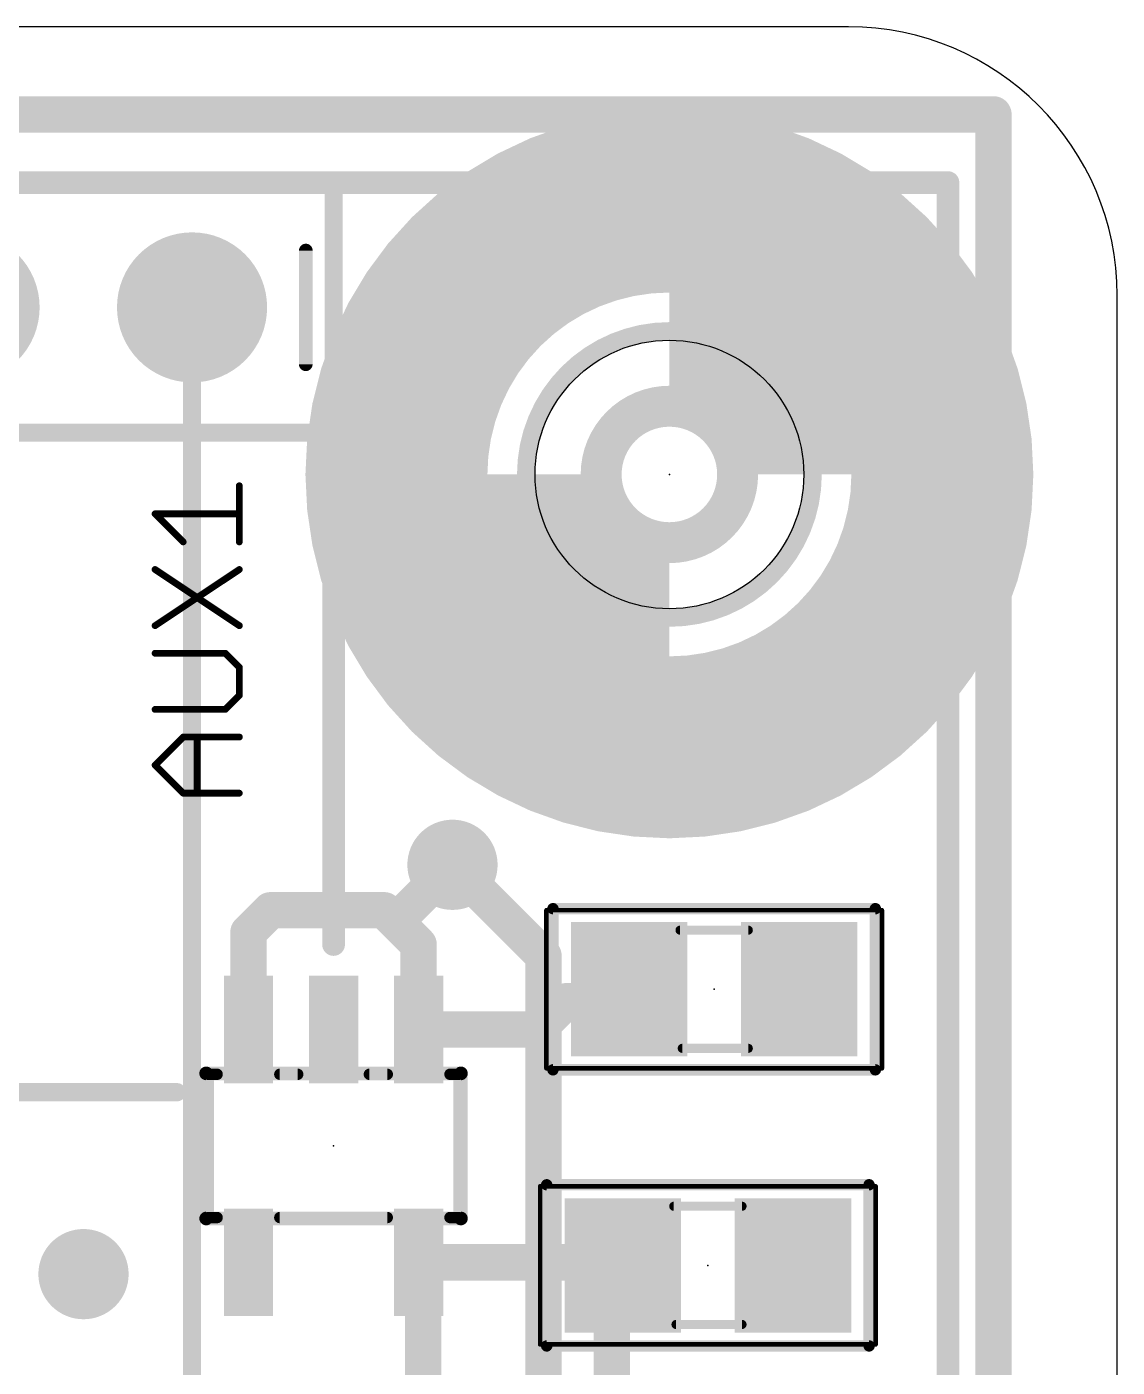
# Model space of a CAD drawing. Extents: x -60 to 60, y 0 to 50.
# Drawn here: x 47.83 to 60, y 35.03 to 50 of the extents above; entities that cross this region are included whole.
import ezdxf

# ---------------------------------------------------------------- set-up
doc = ezdxf.new("R2010")
doc.units = 0
for name, color, linetype in [('1', 12, 'CONTINUOUS'), ('16', 132, 'CONTINUOUS'), ('17', 110, 'CONTINUOUS'), ('18', 110, 'CONTINUOUS'), ('20', 53, 'CONTINUOUS'), ('21', 53, 'CONTINUOUS'), ('23', 53, 'CONTINUOUS'), ('39', 12, 'CONTINUOUS'), ('40', 132, 'CONTINUOUS'), ('41', 12, 'CONTINUOUS'), ('42', 132, 'CONTINUOUS'), ('51', 253, 'CONTINUOUS')]:
    doc.layers.add(name, color=color, linetype=linetype)

# ---------------------------------------------------------------- blocks, each defined once
blk = doc.blocks.new('RECT')
blk.add_solid([(-0.5, -0.5), (0.5, -0.5), (-0.5, 0.5), (0.5, 0.5)])
blk = doc.blocks.new('ROUNDP')
at = {"const_width": 0.5}
blk.add_lwpolyline([(0, -0.25, 1), (0, 0.25, 1), (0, -0.25)], format="xyb", dxfattribs=at)
blk = doc.blocks.new('ROUNDV')
at = {"const_width": 0.5}
blk.add_lwpolyline([(0, -0.25, 1), (0, 0.25, 1), (0, -0.25)], format="xyb", dxfattribs=at)

msp = doc.modelspace()

# ---------------------------------------------------------------- linework, layer by layer
at = {"layer": '1'}
for points, const_width in [([(20.01, 48.26), (58.11, 48.26)], 0.254), ([(58.11, 48.26), (58.11, 2.54)], 0.254), ([(52.578, 40.64), (51.943, 40.005)], 0.4064), ([(50.546, 40.132), (50.3, 39.886)], 0.4064), ([(51.816, 40.132), (50.546, 40.132)], 0.4064), ([(51.943, 40.005), (51.816, 40.132)], 0.4064), ([(51.943, 40.005), (52.2, 39.748)], 0.4064), ([(50.3, 39.886), (50.3, 38.8001)], 0.4064), ([(52.2, 39.748), (52.2, 38.8001)], 0.4064), ([(54.416, 39.116), (54.55, 39.25)], 0.4064), ([(53.5321, 38.8001), (53.848, 39.116)], 0.4064), ([(53.848, 39.116), (54.416, 39.116)], 0.4064), ([(52.2, 38.8001), (53.5321, 38.8001)], 0.4064), ([(52.25, 36.1499), (52.2, 36.1999)], 0.4064), ([(52.2, 36.1999), (54.4461, 36.1999)], 0.4064), ([(54.4461, 36.1999), (54.48, 36.166)], 0.4064), ([(52.25, 34.25), (52.25, 36.1499)], 0.4064), ([(54.48, 36.166), (54.356, 36.042)], 0.4064), ([(54.356, 36.042), (54.356, 34.798)], 0.4064), ([(54.48, 36.166), (54.4639, 36.1499)], 0.4064), ([(54.48, 36.166), (54.48, 35.67)], 0.4064)]:
    msp.add_lwpolyline(points, dxfattribs=dict(at, const_width=const_width))
for points, const_width in [([(58.1735, 48.26, 1), (58.0465, 48.26)], 0.127), ([(58.11, 48.1965, 1), (58.11, 48.3235)], 0.127), ([(52.6498, 40.5682, 1), (52.5062, 40.7118)], 0.2032), ([(50.546, 40.2336, 1), (50.546, 40.0304)], 0.2032), ([(50.6178, 40.0602, 1), (50.4742, 40.2038)], 0.2032), ([(51.8878, 40.2038, 1), (51.7442, 40.0602)], 0.2032), ([(51.816, 40.0304, 1), (51.816, 40.2336)], 0.2032), ([(52.0148, 40.0768, 1), (51.8712, 39.9332)], 0.2032), ([(51.8712, 40.0768, 1), (52.0148, 39.9332)], 0.2032), ([(51.8712, 39.9332, 1), (52.0148, 40.0768)], 0.2032), ([(50.4016, 39.886, 1), (50.1984, 39.886)], 0.2032), ([(50.2282, 39.9578, 1), (50.3718, 39.8142)], 0.2032), ([(52.3016, 39.748, 1), (52.0984, 39.748)], 0.2032), ([(52.1282, 39.6762, 1), (52.2718, 39.8198)], 0.2032), ([(54.6218, 39.1782, 1), (54.4782, 39.3218)], 0.2032), ([(53.848, 39.2176, 1), (53.848, 39.0144)], 0.2032), ([(53.9198, 39.0442, 1), (53.7762, 39.1878)], 0.2032), ([(54.3442, 39.1878, 1), (54.4878, 39.0442)], 0.2032), ([(54.416, 39.0144, 1), (54.416, 39.2176)], 0.2032), ([(52.2, 38.9017, 1), (52.2, 38.6985)], 0.2032), ([(53.4603, 38.8719, 1), (53.6039, 38.7283)], 0.2032), ([(53.5321, 38.6985, 1), (53.5321, 38.9017)], 0.2032), ([(50.1984, 38.8001, 1), (50.4016, 38.8001)], 0.2032), ([(52.0984, 38.8001, 1), (52.3016, 38.8001)], 0.2032), ([(52.2, 36.3015, 1), (52.2, 36.0983)], 0.2032), ([(52.2718, 36.2717, 1), (52.1282, 36.1281)], 0.2032), ([(54.5179, 36.2717, 1), (54.3743, 36.1281)], 0.2032), ([(54.4461, 36.0983, 1), (54.4461, 36.3015)], 0.2032), ([(52.3516, 36.1499, 1), (52.1484, 36.1499)], 0.2032), ([(52.1782, 36.0781, 1), (52.3218, 36.2217)], 0.2032), ([(54.4576, 36.042, 1), (54.2544, 36.042)], 0.2032), ([(54.3921, 36.2217, 1), (54.5357, 36.0781)], 0.2032), ([(54.5816, 36.166, 1), (54.3784, 36.166)], 0.2032), ([(54.5518, 36.0942, 1), (54.4082, 36.2378)], 0.2032), ([(54.5518, 36.0942, 1), (54.4082, 36.2378)], 0.2032), ([(54.4082, 36.0942, 1), (54.5518, 36.2378)], 0.2032), ([(54.2842, 36.1138, 1), (54.4278, 35.9702)], 0.2032), ([(54.3784, 35.67, 1), (54.5816, 35.67)], 0.2032)]:
    msp.add_lwpolyline(points, format="xyb", dxfattribs=dict(at, const_width=const_width))
at = {"layer": '16'}
for points, const_width in [([(58.618, 49.022), (-50.094, 49.022)], 0.4064), ([(58.618, 1.778), (58.618, 49.022)], 0.4064), ([(49.67, 13.266), (49.67, 46.866)], 0.2032), ([(53.594, 39.624), (52.578, 40.64)], 0.4064), ([(53.594, 24.384), (53.594, 39.624)], 0.4064)]:
    msp.add_lwpolyline(points, dxfattribs=dict(at, const_width=const_width))
for points, const_width in [([(58.7196, 49.022, 1), (58.5164, 49.022)], 0.2032), ([(58.618, 48.9204, 1), (58.618, 49.1236)], 0.2032), ([(49.7208, 46.866, 1), (49.6192, 46.866)], 0.1016), ([(52.6498, 40.7118, 1), (52.5062, 40.5682)], 0.2032), ([(53.6956, 39.624, 1), (53.4924, 39.624)], 0.2032), ([(53.5222, 39.5522, 1), (53.6658, 39.6958)], 0.2032)]:
    msp.add_lwpolyline(points, format="xyb", dxfattribs=dict(at, const_width=const_width))
at = {"layer": '20'}
for p, q in [((57, 50), (-57, 50)), ((60, 3), (60, 47))]:
    msp.add_line(p, q, dxfattribs=at)
msp.add_circle((55, 45), 1.5, dxfattribs=at)
msp.add_arc((57, 47), 3, 0, 90, dxfattribs=at)
at = {"layer": '21'}
for points, const_width in [([(20.518, 48.26), (51.252, 48.26)], 0.2032), ([(51.252, 48.26), (51.252, 45.466)], 0.2032), ([(51.252, 45.466), (20.518, 45.466)], 0.2032), ([(51.25, 45.5), (51.25, 39.75)], 0.254), ([(50.1979, 44.2467), (50.1979, 44.8737)], 0.0762), ([(49.5708, 44.2467), (49.2573, 44.5602)], 0.0762), ([(49.2573, 44.5602), (50.1979, 44.5602)], 0.0762), ([(49.2573, 43.3111), (50.1979, 43.9382)], 0.0762), ([(49.2573, 43.9382), (50.1979, 43.3111)], 0.0762), ([(50.0411, 43.0027), (49.2573, 43.0027)], 0.0762), ([(50.1979, 42.8459), (50.0411, 43.0027)], 0.0762), ([(50.1979, 42.5324), (50.1979, 42.8459)], 0.0762), ([(50.0411, 42.3756), (50.1979, 42.5324)], 0.0762), ([(49.2573, 42.3756), (50.0411, 42.3756)], 0.0762), ([(49.2573, 41.7536), (49.5708, 42.0672)], 0.0762), ([(49.5708, 42.0672), (50.1979, 42.0672)], 0.0762), ([(49.7276, 41.4401), (49.7276, 42.0672)], 0.0762), ([(49.5708, 41.4401), (49.2573, 41.7536)], 0.0762), ([(50.1979, 41.4401), (49.5708, 41.4401)], 0.0762), ([(53.7, 38.35), (53.7, 40.15)], 0.127), ([(53.7, 40.15), (57.3, 40.15)], 0.127), ([(57.3, 40.15), (57.3, 38.35)], 0.127), ([(49.85, 36.7), (49.85, 38.3)], 0.127), ([(49.85, 38.3), (49.95, 38.3)], 0.127), ([(50.85, 38.3), (50.65, 38.3)], 0.127), ([(51.85, 38.3), (51.65, 38.3)], 0.127), ([(52.65, 38.3), (52.55, 38.3)], 0.127), ([(52.65, 36.7), (52.65, 38.3)], 0.127), ([(57.3, 38.35), (53.7, 38.35)], 0.127), ([(49.502, 38.1), (41.092, 38.1)], 0.2032), ([(53.63, 35.266), (53.63, 37.066)], 0.127), ([(53.63, 37.066), (57.23, 37.066)], 0.127), ([(57.23, 37.066), (57.23, 35.266)], 0.127), ([(49.95, 36.7), (49.85, 36.7)], 0.127), ([(51.85, 36.7), (50.65, 36.7)], 0.127), ([(52.55, 36.7), (52.65, 36.7)], 0.127), ([(57.23, 35.266), (53.63, 35.266)], 0.127)]:
    msp.add_lwpolyline(points, dxfattribs=dict(at, const_width=const_width))
for points, const_width in [([(51.3028, 48.26, 1), (51.2012, 48.26)], 0.1016), ([(51.252, 48.2092, 1), (51.252, 48.3108)], 0.1016), ([(55, 41.571, 1), (55, 48.429, 1), (55, 41.571)], 0.1524), ([(55, 43.4, 1), (55, 46.6, 1), (55, 43.4)], 0.2032), ([(51.3135, 45.5, 1), (51.1865, 45.5)], 0.127), ([(51.2012, 45.466, 1), (51.3028, 45.466)], 0.1016), ([(51.252, 45.4152, 1), (51.252, 45.5168)], 0.1016), ([(50.217, 44.8737, 1), (50.1789, 44.8737)], 0.0381), ([(49.2708, 44.5737, 1), (49.2438, 44.5467)], 0.0381), ([(49.2573, 44.5792, 1), (49.2573, 44.5411)], 0.0381), ([(50.1979, 44.5411, 1), (50.1979, 44.5792)], 0.0381), ([(49.5574, 44.2332, 1), (49.5843, 44.2601)], 0.0381), ([(50.1789, 44.2467, 1), (50.217, 44.2467)], 0.0381), ([(49.2679, 43.9541, 1), (49.2467, 43.9224)], 0.0381), ([(50.2085, 43.9224, 1), (50.1873, 43.9541)], 0.0381), ([(49.2467, 43.327, 1), (49.2679, 43.2953)], 0.0381), ([(50.1873, 43.2953, 1), (50.2085, 43.327)], 0.0381), ([(49.2573, 43.0217, 1), (49.2573, 42.9836)], 0.0381), ([(50.0546, 43.0162, 1), (50.0277, 42.9892)], 0.0381), ([(50.0411, 42.9836, 1), (50.0411, 43.0217)], 0.0381), ([(50.217, 42.8459, 1), (50.1789, 42.8459)], 0.0381), ([(50.1844, 42.8324, 1), (50.2114, 42.8594)], 0.0381), ([(50.1789, 42.5324, 1), (50.217, 42.5324)], 0.0381), ([(50.2114, 42.5189, 1), (50.1844, 42.5459)], 0.0381), ([(49.2573, 42.3947, 1), (49.2573, 42.3566)], 0.0381), ([(50.0277, 42.3891, 1), (50.0546, 42.3621)], 0.0381), ([(50.0411, 42.3566, 1), (50.0411, 42.3947)], 0.0381), ([(49.5708, 42.0862, 1), (49.5708, 42.0481)], 0.0381), ([(49.5843, 42.0537, 1), (49.5574, 42.0806)], 0.0381), ([(49.7467, 42.0672, 1), (49.7086, 42.0672)], 0.0381), ([(50.1979, 42.0481, 1), (50.1979, 42.0862)], 0.0381), ([(49.2708, 41.7671, 1), (49.2438, 41.7402)], 0.0381), ([(49.2438, 41.7671, 1), (49.2708, 41.7402)], 0.0381), ([(49.5708, 41.4592, 1), (49.5708, 41.4211)], 0.0381), ([(49.5574, 41.4266, 1), (49.5843, 41.4536)], 0.0381), ([(50.1979, 41.4211, 1), (50.1979, 41.4592)], 0.0381), ([(49.7086, 41.4401, 1), (49.7467, 41.4401)], 0.0381), ([(53.7, 40.1818, 1), (53.7, 40.1182)], 0.0635), ([(53.7318, 40.15, 1), (53.6683, 40.15)], 0.0635), ([(57.3318, 40.15, 1), (57.2683, 40.15)], 0.0635), ([(57.3, 40.1182, 1), (57.3, 40.1818)], 0.0635), ([(51.1865, 39.75, 1), (51.3135, 39.75)], 0.127), ([(49.8818, 38.3, 1), (49.8182, 38.3)], 0.0635), ([(49.85, 38.3318, 1), (49.85, 38.2683)], 0.0635), ([(49.95, 38.2683, 1), (49.95, 38.3318)], 0.0635), ([(50.65, 38.3318, 1), (50.65, 38.2683)], 0.0635), ([(50.85, 38.2683, 1), (50.85, 38.3318)], 0.0635), ([(51.65, 38.3318, 1), (51.65, 38.2683)], 0.0635), ([(51.85, 38.2683, 1), (51.85, 38.3318)], 0.0635), ([(52.55, 38.3318, 1), (52.55, 38.2683)], 0.0635), ([(52.6818, 38.3, 1), (52.6183, 38.3)], 0.0635), ([(52.65, 38.2683, 1), (52.65, 38.3318)], 0.0635), ([(53.7, 38.3818, 1), (53.7, 38.3182)], 0.0635), ([(53.6683, 38.35, 1), (53.7318, 38.35)], 0.0635), ([(57.2683, 38.35, 1), (57.3318, 38.35)], 0.0635), ([(57.3, 38.3182, 1), (57.3, 38.3818)], 0.0635), ([(49.502, 38.0492, 1), (49.502, 38.1508)], 0.1016), ([(53.63, 37.0978, 1), (53.63, 37.0343)], 0.0635), ([(53.6618, 37.066, 1), (53.5983, 37.066)], 0.0635), ([(57.2618, 37.066, 1), (57.1983, 37.066)], 0.0635), ([(57.23, 37.0343, 1), (57.23, 37.0978)], 0.0635), ([(49.8182, 36.7, 1), (49.8818, 36.7)], 0.0635), ([(49.85, 36.7318, 1), (49.85, 36.6683)], 0.0635), ([(49.95, 36.6683, 1), (49.95, 36.7318)], 0.0635), ([(50.65, 36.7318, 1), (50.65, 36.6683)], 0.0635), ([(51.85, 36.6683, 1), (51.85, 36.7318)], 0.0635), ([(52.55, 36.7318, 1), (52.55, 36.6683)], 0.0635), ([(52.6183, 36.7, 1), (52.6818, 36.7)], 0.0635), ([(52.65, 36.6683, 1), (52.65, 36.7318)], 0.0635), ([(53.63, 35.2978, 1), (53.63, 35.2342)], 0.0635), ([(53.5983, 35.266, 1), (53.6618, 35.266)], 0.0635), ([(57.1983, 35.266, 1), (57.2618, 35.266)], 0.0635), ([(57.23, 35.2342, 1), (57.23, 35.2978)], 0.0635)]:
    msp.add_lwpolyline(points, format="xyb", dxfattribs=dict(at, const_width=const_width))
at = {"layer": '23'}
for p in [(55, 45), (55.5, 39.25), (51.25, 37.5), (55.43, 36.166)]:
    msp.add_point(p, dxfattribs=at)
at = {"layer": '39'}
for points, const_width in [([(55, 41.952, 1), (55, 48.048, 1), (55, 41.952)], 2.032), ([(53.627, 40.1457, 1), (53.627, 40.1203)], 0.0254), ([(53.6397, 40.133, 1), (53.6143, 40.133)], 0.0254), ([(57.3857, 40.133, 1), (57.3603, 40.133)], 0.0254), ([(57.373, 40.1203, 1), (57.373, 40.1457)], 0.0254), ([(53.627, 38.3797, 1), (53.627, 38.3543)], 0.0254), ([(53.6143, 38.367, 1), (53.6397, 38.367)], 0.0254), ([(57.3603, 38.367, 1), (57.3857, 38.367)], 0.0254), ([(57.373, 38.3543, 1), (57.373, 38.3797)], 0.0254), ([(53.557, 37.0617, 1), (53.557, 37.0363)], 0.0254), ([(53.5697, 37.049, 1), (53.5443, 37.049)], 0.0254), ([(57.3157, 37.049, 1), (57.2903, 37.049)], 0.0254), ([(57.303, 37.0363, 1), (57.303, 37.0617)], 0.0254), ([(53.557, 35.2957, 1), (53.557, 35.2703)], 0.0254), ([(53.5443, 35.283, 1), (53.5697, 35.283)], 0.0254), ([(57.2903, 35.283, 1), (57.3157, 35.283)], 0.0254), ([(57.303, 35.2703, 1), (57.303, 35.2957)], 0.0254)]:
    msp.add_lwpolyline(points, format="xyb", dxfattribs=dict(at, const_width=const_width))
at = {"layer": '39', "const_width": 0.0508}
for points in [[(53.627, 40.133), (57.373, 40.133)], [(53.627, 38.367), (53.627, 40.133)], [(57.373, 40.133), (57.373, 38.367)], [(57.373, 38.367), (53.627, 38.367)], [(53.557, 37.049), (57.303, 37.049)], [(53.557, 35.283), (53.557, 37.049)], [(57.303, 37.049), (57.303, 35.283)], [(57.303, 35.283), (53.557, 35.283)]]:
    msp.add_lwpolyline(points, dxfattribs=at)
at = {"layer": '40', "const_width": 2.032}
msp.add_lwpolyline([(55, 41.952, 1), (55, 48.048, 1), (55, 41.952)], format="xyb", dxfattribs=at)
at = {"layer": '41', "const_width": 2.032}
msp.add_lwpolyline([(55, 41.952, 1), (55, 48.048, 1), (55, 41.952)], format="xyb", dxfattribs=at)
at = {"layer": '42', "const_width": 2.032}
msp.add_lwpolyline([(55, 41.952, 1), (55, 48.048, 1), (55, 41.952)], format="xyb", dxfattribs=at)
at = {"layer": '51'}
for points, const_width in [([(57.159, 45, 0.4142), (55, 47.159)], 2.4892), ([(50.9781, 47.501, 1), (50.9019, 47.501)], 0.0762), ([(50.9019, 46.231, 1), (50.9781, 46.231)], 0.0762), ([(52.841, 45, 0.4142), (55, 42.841)], 2.4892), ([(55, 44.238, 1), (55, 45.762, 1), (55, 44.238)], 0.4572), ([(55.119, 39.9354, 1), (55.119, 39.8846)], 0.0508), ([(55.881, 39.8846, 1), (55.881, 39.9354)], 0.0508), ([(55.144, 38.6154, 1), (55.144, 38.5646)], 0.0508), ([(55.881, 38.5646, 1), (55.881, 38.6154)], 0.0508), ([(49.8657, 38.3104, 1), (49.7895, 38.3104)], 0.0762), ([(49.8276, 38.3485, 1), (49.8276, 38.2723)], 0.0762), ([(52.7105, 38.3104, 1), (52.6343, 38.3104)], 0.0762), ([(52.6724, 38.2723, 1), (52.6724, 38.3485)], 0.0762), ([(55.049, 36.8514, 1), (55.049, 36.8006)], 0.0508), ([(55.811, 36.8006, 1), (55.811, 36.8514)], 0.0508), ([(49.8276, 36.7277, 1), (49.8276, 36.6515)], 0.0762), ([(49.7895, 36.6896, 1), (49.8657, 36.6896)], 0.0762), ([(52.6343, 36.6896, 1), (52.7105, 36.6896)], 0.0762), ([(52.6724, 36.6515, 1), (52.6724, 36.7277)], 0.0762), ([(55.074, 35.5314, 1), (55.074, 35.4806)], 0.0508), ([(55.811, 35.4806, 1), (55.811, 35.5314)], 0.0508)]:
    msp.add_lwpolyline(points, format="xyb", dxfattribs=dict(at, const_width=const_width))
for points, const_width in [([(50.94, 46.231), (50.94, 47.501)], 0.1524), ([(55.119, 39.91), (55.881, 39.91)], 0.1016), ([(55.144, 38.59), (55.881, 38.59)], 0.1016), ([(49.8276, 36.6896), (49.8276, 38.3104)], 0.1524), ([(49.8276, 38.3104), (52.6724, 38.3104)], 0.1524), ([(52.6724, 38.3104), (52.6724, 36.6896)], 0.1524), ([(55.049, 36.826), (55.811, 36.826)], 0.1016), ([(52.6724, 36.6896), (49.8276, 36.6896)], 0.1524), ([(55.074, 35.506), (55.811, 35.506)], 0.1016)]:
    msp.add_lwpolyline(points, dxfattribs=dict(at, const_width=const_width))

# ---------------------------------------------------------------- block references
at = {"layer": '1', "xscale": 1.3, "yscale": 1.5}
for p in [(54.55, 39.25), (56.45, 39.25), (54.48, 36.166), (56.38, 36.166)]:
    msp.add_blockref('RECT', p, dxfattribs=at)
at = {"layer": '1', "xscale": 0.55, "yscale": 1.2, "rotation": 180}
for p in [(50.3, 38.8001), (51.25, 38.8001), (52.2, 38.8001), (50.3, 36.1999), (52.2, 36.1999)]:
    msp.add_blockref('RECT', p, dxfattribs=at)
at = {"layer": '17', "xscale": 1.6764, "yscale": 1.6764, "rotation": 270}
for p in [(47.13, 46.866), (47.13, 46.866), (49.67, 46.866), (49.67, 46.866)]:
    msp.add_blockref('ROUNDP', p, dxfattribs=at)
at = {"layer": '18', "xscale": 1.008, "yscale": 1.008}
for p in [(52.578, 40.64), (52.578, 40.64), (48.458, 36.068), (48.458, 36.068)]:
    msp.add_blockref('ROUNDV', p, dxfattribs=at)
at = {"layer": '51', "rotation": 180}
for p, xscale, yscale in [((49.67, 46.866), 0.508, 0.508), ((50.3, 38.675), 0.5, 0.65), ((51.25, 38.675), 0.5, 0.65), ((52.2, 38.675), 0.5, 0.65), ((50.3, 36.325), 0.5, 0.65), ((52.2, 36.325), 0.5, 0.65)]:
    msp.add_blockref('RECT', p, dxfattribs=dict(at, xscale=xscale, yscale=yscale))
at = {"layer": '51', "xscale": 0.7501, "yscale": 1.4501}
for p in [(54.7829, 39.2512), (56.2307, 39.2512), (54.7129, 36.1671), (56.1607, 36.1671)]:
    msp.add_blockref('RECT', p, dxfattribs=at)

doc.saveas('drawing.dxf')
